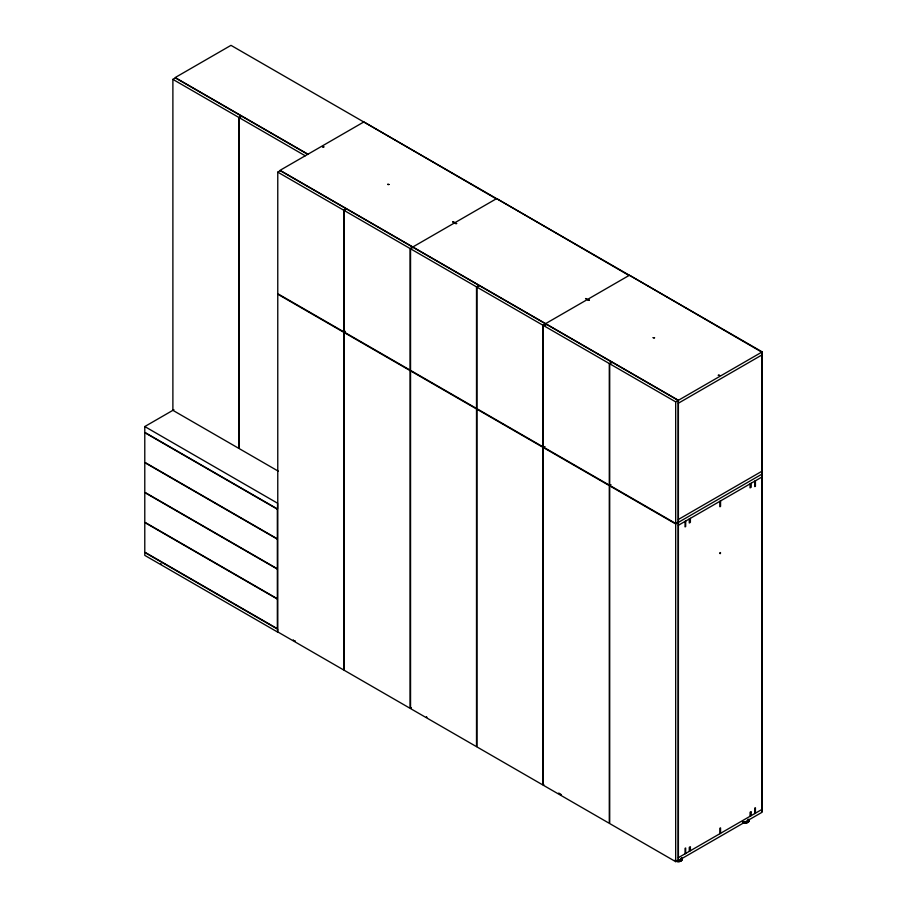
<?xml version="1.0" encoding="UTF-8"?>
<svg xmlns="http://www.w3.org/2000/svg" width="907" height="907" viewBox="0 0 907 907"><rect width="100%" height="100%" fill="white"/><g stroke="black" fill="none" stroke-linecap="round" stroke-linejoin="round"><path stroke-width="1.36" d="M172.886 79.374L175.402 77.923L241.364 116.005L238.858 117.456L172.886 79.374L172.886 410.327L238.858 448.409L238.858 117.456M278.37 471.221L239.278 448.648L239.278 117.695L241.784 116.255L307.756 154.337M363.752 122.003L280.07 170.323L678.391 400.293L762.22 351.893L762.22 473.329L761.801 352.143L630.002 275.558M277.769 172.137L280.274 170.686L346.247 208.769L343.742 210.22L277.769 172.137L277.769 293.721L343.742 331.815L343.742 210.22M364.444 122.252L495.018 198.123M344.161 210.458L346.667 209.007L412.64 247.101L410.123 248.552L344.161 210.458L344.161 332.053L410.123 370.135L410.123 248.552M412.844 246.976L496.662 198.588M410.542 248.79L413.059 247.339L479.021 285.422L476.515 286.873L410.542 248.79L410.542 370.385L476.515 408.467L476.515 286.873M497.229 198.905L629.027 275.479M144.78 426.551L277.553 503.204L277.553 508.997L144.78 432.344L144.78 426.551L173.917 409.726M343.742 332.291L343.742 670.012L277.769 631.918L277.769 294.208L343.742 332.291L345.408 331.327M476.935 287.122L479.44 285.671L545.413 323.754L542.896 325.205L476.935 287.122L476.935 408.706L542.896 446.8L542.896 325.205M629.447 275.24L545.617 323.629L545.617 325.568M543.316 325.443L545.833 323.992L611.794 362.086L609.289 363.537L543.316 325.443L543.316 447.038L609.289 485.12L609.289 363.537M609.708 363.775L612.214 362.324L678.187 400.418L678.187 522.001L675.681 523.452L609.708 485.37L609.708 363.775L675.681 401.858L678.187 400.418M543.316 447.525L609.289 485.608L609.289 823.318L543.316 785.235L543.316 447.525L544.994 446.55M678.391 403.196L762.073 354.875M609.289 485.608L610.967 484.644M678.391 519.462L762.073 471.152M675.681 523.94L678.187 522.489L678.187 860.199L675.681 861.65L609.708 823.567L609.708 485.846L675.681 523.94L675.681 861.65M678.391 522.364L762.22 473.976L761.801 811.765L761.801 474.214M678.391 525.266L762.073 476.946M678.391 857.659L762.073 809.35M762.22 351.893L230.979 45.35L175.187 77.56L307.961 154.213M239.278 117.695L305.24 155.789M762.073 351.984L762.073 812.253L678.391 860.562L678.391 400.293M755.418 480.801L755.418 486.277L754.794 486.628L754.794 481.163M755.418 813.194L755.418 807.718L754.794 808.08L754.794 813.556M751.2 483.227L751.2 487.263L750.078 487.898L750.078 483.873M751.2 815.631L751.2 811.606L750.078 812.253L750.078 816.277M720.555 500.925L720.555 506.401L719.92 506.764L719.92 501.288M720.555 833.329L720.555 827.853L719.92 828.216L719.92 833.692M690.386 518.339L690.386 522.364L689.275 523.01L689.275 518.985M690.386 850.743L690.386 846.719L689.275 847.353L689.275 851.378M685.681 521.06L685.681 526.536L685.057 526.899L685.057 521.423M685.681 853.453L685.681 847.977L685.057 848.34L685.057 853.816M675.681 401.858L675.681 523.452M161.095 563.825A3.753 2.165 0 0 1 160.856 563.621M411.222 708.072A3.753 2.165 0 0 1 410.848 707.959M411.302 708.129A3.549 2.052 0 0 1 410.633 707.891M294.469 640.818A3.753 2.165 0 0 0 295.183 641.079A3.549 2.052 0 0 1 294.299 640.739M293.426 640.07A3.753 2.165 0 0 1 293.267 639.843M543.622 784.612A3.753 2.165 0 0 1 542.692 784.124M543.735 784.68A3.549 2.052 0 0 1 542.613 784.033M426.653 717.131A3.753 2.165 0 0 1 426.403 716.938M426.8 717.222A3.549 2.052 0 0 1 426.573 717.04M746.699 822.116A2.562 1.485 0 0 1 743.978 822.116M748.037 821.3A2.766 1.599 0 0 1 747.833 821.64M747.062 822.196A2.766 1.599 0 0 1 743.615 822.196M748.717 819.849A3.753 2.165 0 0 1 747.334 822.615A3.753 2.165 0 0 1 742.414 822.139M748.694 820.268A3.549 2.052 0 0 1 747.062 822.74A3.549 2.052 0 0 1 742.561 822.23M748.717 819.202A3.753 2.165 0 0 1 748.139 821.583A3.753 2.165 0 0 1 744.103 822.184M747.833 819.452A2.766 1.599 0 0 1 747.289 821.266A2.766 1.599 0 0 1 744.137 821.572M561.116 794.487A3.753 2.165 0 0 1 560.016 794.135M559.177 793.591A3.753 2.165 0 0 1 558.814 793.16M560.821 794.453A3.549 2.052 0 0 1 559.846 794.056M559.154 793.489A3.549 2.052 0 0 1 559.007 793.285M680.703 860.244A2.562 1.485 0 0 1 679.762 860.845M680.885 860.289A2.766 1.599 0 0 1 679.865 860.947M679.309 861.106A2.766 1.599 0 0 1 678.085 861.185M681.565 858.283A3.753 2.165 0 0 1 680.896 861.049A3.753 2.165 0 0 1 676.055 861.128M675.216 860.584A3.753 2.165 0 0 1 675.012 860.38M681.599 858.702A3.549 2.052 0 0 1 680.613 861.197A3.549 2.052 0 0 1 676.18 861.197M675.193 860.482A3.549 2.052 0 0 1 675.046 860.278M681.565 857.637A3.753 2.165 0 0 1 680.896 860.403A3.753 2.165 0 0 1 676.055 860.482M681.089 858.441A2.766 1.599 0 0 1 678.085 860.38M719.761 553.247C720.555 554.925 721.008 551.003 719.761 553.247M322.495 146.787L323.856 146.889L322.495 146.787M387.629 184.393L388.99 184.495L387.629 184.393M452.763 221.988L454.124 222.102L452.831 221.898M455.269 223.439L456.629 223.541L455.269 223.439M585.537 298.652L586.897 298.754L585.605 298.55M588.053 300.104L589.403 300.206L588.053 300.104M653.176 337.699L654.537 337.801L653.176 337.699M718.31 375.305L719.67 375.407L718.378 375.215M410.123 370.623L344.161 332.529L344.161 670.25L410.123 708.333L410.123 370.623M476.515 408.955L410.542 370.861L410.542 708.582L476.515 746.665L476.515 408.955M542.896 447.276L476.935 409.193L476.935 746.903L542.896 784.997L542.896 447.276M277.349 509.201L144.78 432.662L144.78 462.298L277.349 538.837L277.349 509.201M277.349 539.155L144.78 462.627L144.78 492.252L277.349 568.791L277.349 539.155M277.349 569.108L144.78 492.58L144.78 522.205L277.349 598.745L277.349 569.108M277.349 599.062L144.78 522.534L144.78 552.159L277.349 628.698L277.349 599.062M277.553 629.141L144.78 552.488L144.78 555.379L277.553 632.043L277.553 629.141"/></g></svg>
